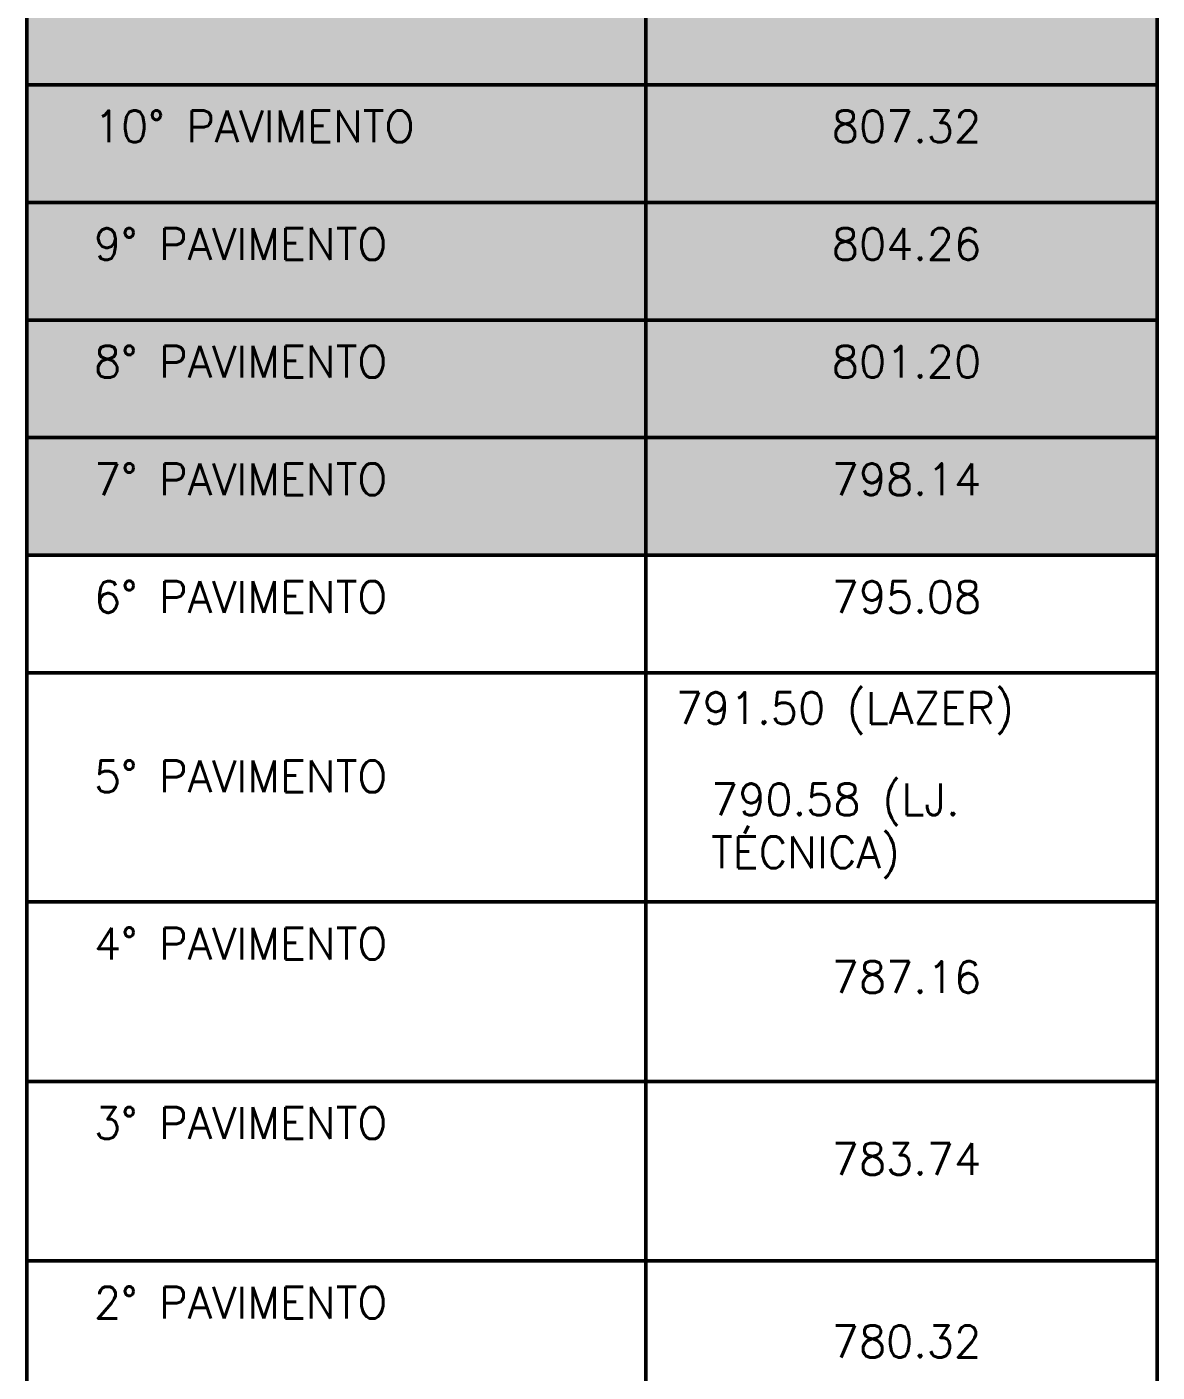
# Model space of a CAD drawing. Header units: millimetres. Extents: x -2368 to 4502, y -1988 to 2217.
# Drawn here: x 3241.4 to 3526.7, y -1600.6 to -1261.1 of the extents above; entities that cross this region are included whole.
import ezdxf

# ---------------------------------------------------------------- set-up
doc = ezdxf.new("R2010")
doc.units = ezdxf.units.MM
doc.header["$LTSCALE"] = 50
doc.layers.add('F-AUX', color=2, linetype='Continuous')
doc.layers.add('F-AUX-RED', color=1, linetype='Continuous')
doc.styles.add('ROMANS', font='romans.shx')

# ---------------------------------------------------------------- blocks, each defined once
blk = doc.blocks.new('A$C037E4E7A')
h = blk.add_hatch(color=253)
h.dxf.hatch_style = 1
h.paths.add_polyline_path([(285.3, 928.13), (0, 928.13), (0, 512.5), (285.3, 512.5)])
at = {"layer": 'F-AUX-RED', "lineweight": 50}
for p, q in [((285.3, 1086.05), (285.3, 0)), ((156.25, 1044.28), (156.25, 0)), ((0, 631.25), (285.3, 631.25)), ((0, 601.56), (285.3, 601.56)), ((0, 571.88), (285.3, 571.88)), ((0, 542.19), (285.3, 542.19)), ((0, 512.5), (285.3, 512.5)), ((0, 482.81), (285.3, 482.81)), ((0, 425), (285.3, 425)), ((0, 379.69), (285.3, 379.69)), ((0, 334.38), (285.3, 334.38))]:
    blk.add_line(p, q, dxfattribs=at)
blk.add_lwpolyline([(285.3, 0), (0, 0), (0, 1086.05), (285.3, 1086.05)], dxfattribs=at)
at = {"layer": 'F-AUX', "char_height": 8, "attachment_point": 1, "style": 'ROMANS'}
for s, insert, width in [('10° PAVIMENTO', (16.92, 624.74), 110.6329), ('807.32', (203.18, 624.74), 44.0928), ('9° PAVIMENTO', (16.92, 595.05), 102.616), ('804.26', (203.18, 595.05), 44.0928), ('8° PAVIMENTO', (16.92, 565.36), 102.616), ('801.20', (203.18, 565.36), 44.0928), ('7° PAVIMENTO', (16.92, 535.68), 102.616), ('798.14', (203.18, 535.68), 44.0928), ('6° PAVIMENTO', (16.92, 505.99), 102.616), ('795.08', (203.18, 505.99), 44.0928), ('791.50 (LAZER)', (163.78, 477.92), 196.1671), ('5° PAVIMENTO', (16.92, 460.68), 102.616), ('790.58 (LJ. TÉCNICA)', (172.72, 454.87), 92.1853), ('4° PAVIMENTO', (16.92, 418.49), 102.616), ('787.16', (203.18, 410.02), 44.0928), ('3° PAVIMENTO', (16.92, 373.18), 102.616), ('783.74', (203.18, 364.12), 44.0928), ('2° PAVIMENTO', (16.92, 327.86), 102.616), ('780.32', (203.18, 318.03), 44.0928)]:
    blk.add_mtext(s, dxfattribs=dict(at, insert=insert, width=width))

msp = doc.modelspace()

# ---------------------------------------------------------------- block references
msp.add_blockref('A$C037E4E7A', (3241.42, -1906.94))

doc.saveas('drawing.dxf')
